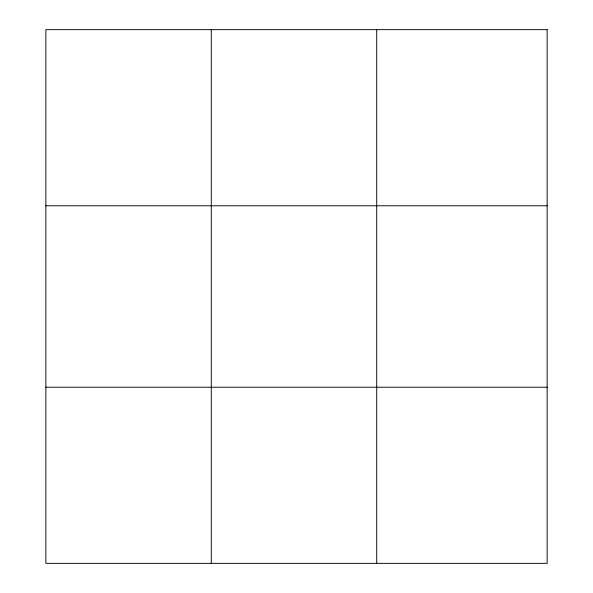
<?xml version="1.0" encoding="UTF-8"?>
<svg xmlns="http://www.w3.org/2000/svg" width="593" height="593" viewBox="0 0 593 593"><rect width="100%" height="100%" fill="white"/><g stroke="black" fill="none" stroke-linecap="round" stroke-linejoin="round"><path stroke-width="0.89" d="M211.278 29.65L211.278 563.35M376.711 29.65L376.711 563.35M45.854 205.771L547.146 205.771M45.854 387.229L547.146 387.229M547.146 29.65L547.146 563.35L45.854 563.35L45.854 29.65L547.146 29.65"/></g></svg>
